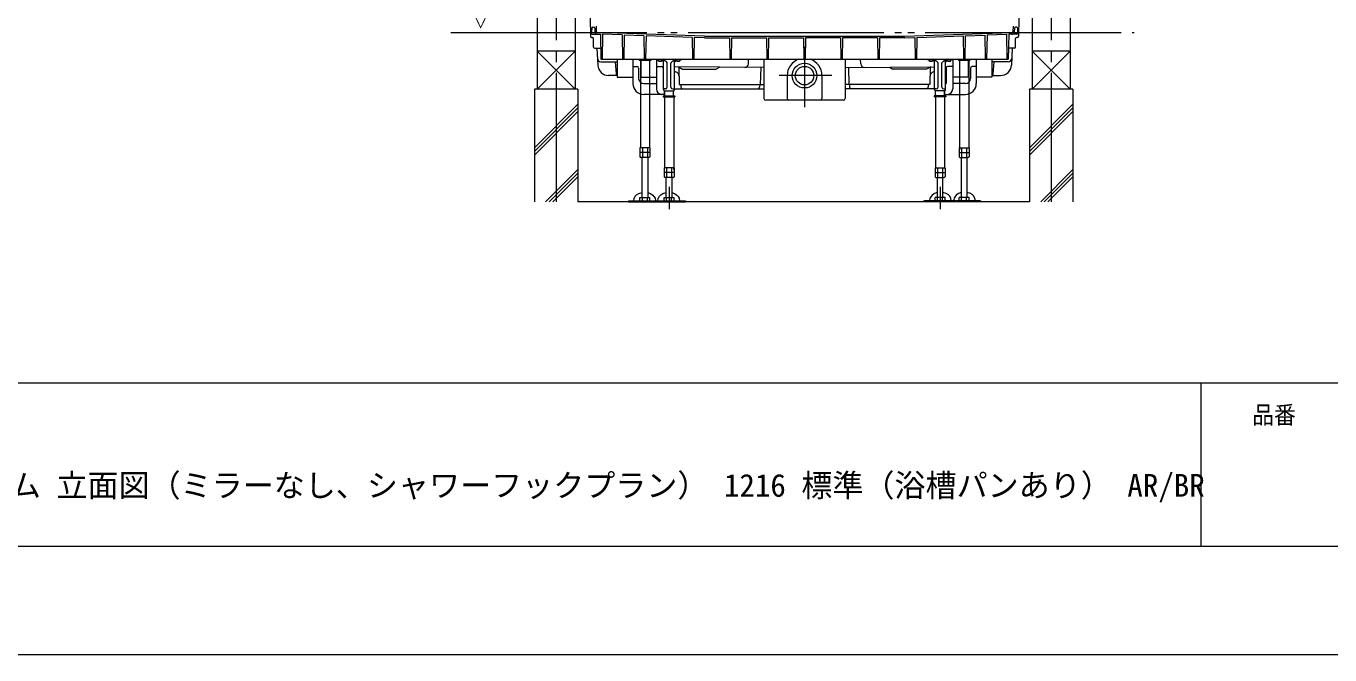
# Model space of a CAD drawing. Units: millimetres on the paper. Extents: x -305 to 305, y -152 to 152.
# Drawn here: x -179 to -59.1, y -148.5 to -90.8 of the extents above; entities that cross this region are included whole.
import ezdxf
from ezdxf.enums import TextEntityAlignment as Align

# ---------------------------------------------------------------- set-up
doc = ezdxf.new("R2010")
doc.units = ezdxf.units.MM
doc.linetypes.add('LONG_CHAIN', pattern=[21, 18, -1, 1, -1])
doc.linetypes.add('LONG_DOUBLE_CHAIN', pattern=[21.8, 18, -1, 0.6, -0.6, 0.6, -1])
for name, color, linetype, lineweight in [('0-0_0', 7, 'Continuous', 9), ('0-1_VIEW0001', 7, 'Continuous', 9), ('0-3_1図面枠', 7, 'Continuous', 9), ('0-4_図面枠', 3, 'Continuous', 9), ('0-5_DEFPOINTS', 7, 'Continuous', 9)]:
    doc.layers.add(name, color=color, linetype=linetype, lineweight=lineweight)
doc.styles.add('ＭＳ ゴシック', font='')
doc.styles.get('ＭＳ ゴシック').set_extended_font_data('MS Gothic')

msp = doc.modelspace()

# ---------------------------------------------------------------- linework, layer by layer
at = {"layer": '0-0_0'}
msp.add_line((-71.017, -123.498), (-71.017, -138.498), dxfattribs=at)
at = {"layer": '0-1_VIEW0001'}
for p, q in [((-132.008, -11.053), (-132.008, -96.553)), ((-128.508, -11.053), (-128.508, -96.553)), ((-86.508, -11.053), (-86.508, -96.553)), ((-83.008, -11.053), (-83.008, -96.553)), ((-127.125, -90.02), (-127.095, -91.689)), ((-126.986, -90.918), (-126.995, -91.287)), ((-126.919, -90.854), (-126.813, -90.854)), ((-126.713, -90.949), (-126.699, -91.28)), ((-126.588, -90.751), (-126.566, -91.264)), ((-88.261, -90.751), (-88.283, -91.264)), ((-88.136, -90.949), (-88.15, -91.28)), ((-87.93, -90.854), (-88.036, -90.854)), ((-87.863, -90.918), (-87.854, -91.287)), ((-87.725, -90.02), (-87.754, -91.689)), ((-127.102, -91.287), (-126.995, -91.287)), ((-127.058, -91.287), (-127.037, -91.404)), ((-126.995, -91.787), (-126.925, -91.787)), ((-126.939, -91.487), (-126.552, -91.487)), ((-126.811, -92.689), (-126.825, -91.885)), ((-126.433, -91.36), (-126.468, -91.359)), ((-126.466, -91.504), (-126.191, -91.504)), ((-126.433, -91.36), (-126.433, -91.325)), ((-116.624, -91.677), (-126.433, -91.325)), ((-126.191, -91.504), (-126.151, -93.787)), ((-125.985, -91.501), (-126.025, -93.787)), ((-124.193, -91.566), (-125.985, -91.501)), ((-124.193, -91.566), (-124.155, -93.787)), ((-123.989, -91.573), (-124.028, -93.787)), ((-122.192, -91.638), (-123.989, -91.573)), ((-122.192, -91.638), (-122.155, -93.787)), ((-121.99, -91.645), (-122.028, -93.787)), ((-117.756, -91.797), (-121.99, -91.645)), ((-117.756, -91.797), (-117.721, -93.787)), ((-117.56, -91.804), (-117.595, -93.787)), ((-116.627, -91.837), (-117.56, -91.804)), ((-116.627, -91.837), (-114.322, -91.837)), ((-116.624, -91.677), (-98.225, -91.677)), ((-114.322, -91.837), (-114.288, -93.787)), ((-114.127, -91.837), (-114.161, -93.787)), ((-114.127, -91.837), (-110.922, -91.837)), ((-110.922, -91.837), (-110.888, -93.787)), ((-110.727, -91.837), (-110.761, -93.787)), ((-110.727, -91.837), (-107.522, -91.837)), ((-107.522, -91.837), (-107.488, -93.787)), ((-107.327, -91.837), (-107.361, -93.787)), ((-104.122, -91.837), (-107.327, -91.837)), ((-104.122, -91.837), (-104.088, -93.787)), ((-103.927, -91.837), (-103.961, -93.787)), ((-100.722, -91.837), (-103.927, -91.837)), ((-100.722, -91.837), (-100.688, -93.787)), ((-100.527, -91.837), (-100.561, -93.787)), ((-98.222, -91.837), (-100.527, -91.837)), ((-98.225, -91.677), (-88.417, -91.325)), ((-98.222, -91.837), (-97.289, -91.804)), ((-97.289, -91.804), (-97.255, -93.787)), ((-97.093, -91.797), (-97.128, -93.787)), ((-97.093, -91.797), (-92.859, -91.645)), ((-92.859, -91.645), (-92.821, -93.787)), ((-92.657, -91.638), (-92.695, -93.787)), ((-92.657, -91.638), (-90.86, -91.573)), ((-90.86, -91.573), (-90.821, -93.787)), ((-90.656, -91.566), (-90.695, -93.787)), ((-90.656, -91.566), (-88.864, -91.501)), ((-88.864, -91.501), (-88.824, -93.787)), ((-88.658, -91.504), (-88.698, -93.787)), ((-88.383, -91.504), (-88.658, -91.504)), ((-88.416, -91.36), (-88.416, -91.333)), ((-88.416, -91.36), (-88.381, -91.359)), ((-87.91, -91.487), (-88.297, -91.487)), ((-88.038, -92.689), (-88.024, -91.885)), ((-87.854, -91.787), (-87.924, -91.787)), ((-87.747, -91.287), (-87.854, -91.287)), ((-87.791, -91.287), (-87.812, -91.404)), ((-132.008, -93.053), (-128.508, -96.553)), ((-128.508, -93.053), (-132.008, -96.553)), ((-128.508, -93.053), (-132.007, -93.053)), ((-126.711, -92.787), (-126.169, -92.787)), ((-126.514, -92.787), (-126.433, -94.339)), ((-88.138, -92.787), (-88.68, -92.787)), ((-88.335, -92.787), (-88.417, -94.339)), ((-83.008, -93.053), (-86.508, -96.553)), ((-86.508, -93.053), (-83.008, -96.553)), ((-83.008, -93.053), (-86.507, -93.053)), ((-126.151, -93.787), (-88.698, -93.787)), ((-126.133, -94.02), (-124.631, -94.02)), ((-124.631, -93.787), (-124.631, -95.453)), ((-123.208, -93.787), (-123.208, -95.453)), ((-123.208, -94.453), (-122.841, -94.453)), ((-122.675, -94.62), (-122.675, -95.553)), ((-121.041, -93.787), (-121.041, -94.453)), ((-121.041, -94.453), (-121.041, -96.52)), ((-121.041, -94.453), (-120.591, -94.453)), ((-121.015, -93.853), (-121.015, -93.787)), ((-120.431, -93.853), (-121.015, -93.853)), ((-120.878, -93.911), (-120.883, -93.853)), ((-120.396, -94.036), (-120.539, -93.892)), ((-120.538, -93.911), (-120.533, -93.853)), ((-120.425, -94.62), (-120.425, -96.02)), ((-120.381, -96.57), (-120.381, -93.903)), ((-120.256, -93.953), (-120.381, -93.953)), ((-120.315, -93.953), (-120.315, -93.903)), ((-120.185, -93.983), (-120.077, -94.091)), ((-120.048, -96.353), (-120.048, -94.162)), ((-119.701, -96.353), (-119.701, -94.162)), ((-119.672, -94.091), (-119.564, -93.983)), ((-119.493, -93.953), (-119.368, -93.953)), ((-119.435, -93.953), (-119.435, -93.903)), ((-119.368, -96.57), (-119.368, -93.903)), ((-111.158, -94.557), (-119.368, -94.488)), ((-119.353, -94.036), (-119.21, -93.892)), ((-118.735, -93.853), (-119.318, -93.853)), ((-119.211, -93.911), (-119.216, -93.853)), ((-119.015, -94.491), (-118.636, -94.71)), ((-118.977, -94.513), (-118.935, -96.12)), ((-118.871, -93.911), (-118.866, -93.853)), ((-118.735, -93.853), (-118.735, -93.787)), ((-115.222, -94.523), (-115.547, -94.71)), ((-112.589, -94.217), (-112.579, -93.787)), ((-111.457, -94.554), (-111.498, -96.12)), ((-111.158, -93.787), (-111.158, -97.394)), ((-103.691, -93.787), (-103.691, -97.394)), ((-103.691, -94.557), (-95.481, -94.488)), ((-103.392, -94.554), (-103.351, -96.12)), ((-102.26, -94.217), (-102.27, -93.787)), ((-99.627, -94.523), (-99.303, -94.71)), ((-95.834, -94.491), (-96.213, -94.71)), ((-96.115, -93.853), (-96.115, -93.787)), ((-95.531, -93.853), (-96.115, -93.853)), ((-95.978, -93.911), (-95.983, -93.853)), ((-95.496, -94.036), (-95.639, -93.892)), ((-95.638, -93.911), (-95.633, -93.853)), ((-95.481, -96.57), (-95.481, -93.903)), ((-95.356, -93.953), (-95.481, -93.953)), ((-95.415, -93.953), (-95.415, -93.903)), ((-95.285, -93.983), (-95.177, -94.091)), ((-95.148, -96.353), (-95.148, -94.162)), ((-94.801, -96.353), (-94.801, -94.162)), ((-94.772, -94.091), (-94.664, -93.983)), ((-94.593, -93.953), (-94.468, -93.953)), ((-94.535, -93.953), (-94.535, -93.903)), ((-94.468, -96.57), (-94.468, -93.903)), ((-94.453, -94.036), (-94.31, -93.892)), ((-94.425, -94.62), (-94.425, -96.02)), ((-93.835, -93.853), (-94.418, -93.853)), ((-94.311, -93.911), (-94.316, -93.853)), ((-93.808, -94.453), (-94.258, -94.453)), ((-93.971, -93.911), (-93.966, -93.853)), ((-93.835, -93.853), (-93.835, -93.787)), ((-93.808, -93.787), (-93.808, -94.453)), ((-93.808, -94.453), (-93.808, -96.52)), ((-92.175, -94.62), (-92.175, -95.553)), ((-91.641, -94.453), (-92.008, -94.453)), ((-91.641, -93.787), (-91.641, -95.453)), ((-90.218, -93.787), (-90.218, -95.453)), ((-88.716, -94.02), (-90.218, -94.02)), ((-90.033, -94.02), (-90.122, -95.129)), ((-124.631, -95.287), (-125.434, -95.287)), ((-124.631, -95.453), (-123.208, -95.453)), ((-123.208, -95.453), (-123.208, -96.02)), ((-118.636, -94.71), (-115.547, -94.71)), ((-109.025, -95.301), (-109.025, -97.394)), ((-105.825, -95.301), (-105.825, -97.394)), ((-96.213, -94.71), (-99.303, -94.71)), ((-91.641, -95.453), (-91.641, -96.02)), ((-90.218, -95.453), (-91.641, -95.453)), ((-90.218, -95.287), (-89.415, -95.287)), ((-128.258, -96.553), (-132.258, -96.553)), ((-132.258, -96.553), (-132.258, -106.887)), ((-128.258, -96.553), (-128.258, -106.887)), ((-122.208, -96.02), (-121.041, -96.02)), ((-120.541, -97.02), (-122.208, -97.02)), ((-120.308, -97.02), (-120.541, -97.02)), ((-120.381, -96.02), (-120.425, -96.02)), ((-120.215, -96.52), (-120.381, -96.52)), ((-120.308, -97.02), (-120.308, -96.678)), ((-120.275, -97.14), (-120.275, -96.687)), ((-120.265, -96.687), (-119.485, -96.687)), ((-119.535, -96.52), (-111.158, -96.52)), ((-119.475, -97.14), (-119.475, -96.687)), ((-118.935, -96.12), (-111.158, -96.12)), ((-118.8, -96.12), (-118.794, -96.356)), ((-111.549, -96.12), (-111.555, -96.356)), ((-95.315, -96.52), (-103.691, -96.52)), ((-103.3, -96.12), (-103.294, -96.356)), ((-96.049, -96.12), (-96.055, -96.356)), ((-95.375, -97.14), (-95.375, -96.687)), ((-94.585, -96.687), (-95.365, -96.687)), ((-94.635, -96.52), (-94.468, -96.52)), ((-94.575, -97.14), (-94.575, -96.687)), ((-94.541, -97.02), (-94.541, -96.678)), ((-94.541, -97.02), (-92.641, -97.02)), ((-94.468, -96.02), (-94.425, -96.02)), ((-92.641, -96.02), (-93.808, -96.02)), ((-82.758, -96.553), (-86.758, -96.553)), ((-86.758, -96.553), (-86.758, -106.887)), ((-82.758, -96.553), (-82.758, -106.887)), ((-132.258, -101.923), (-128.258, -97.923)), ((-132.258, -102.256), (-128.258, -98.256)), ((-120.408, -97.14), (-120.408, -97.24)), ((-120.408, -97.14), (-119.341, -97.14)), ((-120.408, -97.24), (-119.341, -97.24)), ((-120.298, -97.24), (-120.298, -103.773)), ((-119.451, -97.24), (-119.451, -103.773)), ((-119.341, -97.14), (-119.341, -97.24)), ((-103.858, -97.561), (-110.991, -97.561)), ((-94.441, -97.14), (-95.508, -97.14)), ((-95.508, -97.14), (-95.508, -97.24)), ((-94.441, -97.24), (-95.508, -97.24)), ((-95.398, -97.24), (-95.398, -103.773)), ((-94.551, -97.24), (-94.551, -103.773)), ((-94.441, -97.14), (-94.441, -97.24)), ((-86.758, -101.923), (-82.758, -97.923)), ((-86.758, -102.256), (-82.758, -98.256)), ((-132.258, -102.59), (-128.258, -98.59)), ((-86.758, -102.59), (-82.758, -98.59)), ((-131.222, -106.887), (-128.258, -103.922)), ((-119.413, -103.773), (-120.336, -103.773)), ((-120.336, -103.773), (-120.336, -104.595)), ((-119.413, -104.207), (-120.336, -104.207)), ((-120.105, -103.773), (-120.105, -104.64)), ((-119.644, -103.773), (-119.644, -104.64)), ((-119.491, -103.873), (-119.481, -103.873)), ((-119.413, -103.773), (-119.413, -104.595)), ((-95.436, -103.773), (-95.436, -104.595)), ((-95.436, -103.773), (-94.513, -103.773)), ((-95.436, -104.207), (-94.513, -104.207)), ((-95.358, -103.873), (-95.348, -103.873)), ((-95.205, -103.773), (-95.205, -104.64)), ((-94.744, -103.773), (-94.744, -104.64)), ((-94.513, -103.773), (-94.513, -104.595)), ((-85.722, -106.887), (-82.758, -103.922)), ((-130.889, -106.887), (-128.258, -104.256)), ((-130.556, -106.887), (-128.258, -104.589)), ((-120.336, -104.595), (-120.258, -104.64)), ((-119.491, -104.64), (-120.258, -104.64)), ((-120.141, -106.477), (-120.141, -104.64)), ((-119.608, -104.64), (-119.608, -106.477)), ((-119.491, -104.64), (-119.413, -104.595)), ((-95.358, -104.64), (-95.436, -104.595)), ((-95.358, -104.64), (-94.591, -104.64)), ((-95.241, -104.64), (-95.241, -106.477)), ((-94.708, -106.477), (-94.708, -104.64)), ((-94.513, -104.595), (-94.591, -104.64)), ((-85.389, -106.887), (-82.758, -104.256)), ((-85.056, -106.887), (-82.758, -104.589)), ((-120.336, -106.477), (-119.413, -106.477)), ((-120.336, -106.81), (-120.336, -106.477)), ((-120.105, -106.81), (-120.105, -106.477)), ((-119.644, -106.81), (-119.644, -106.477)), ((-119.413, -106.81), (-119.413, -106.477)), ((-94.513, -106.477), (-95.436, -106.477)), ((-95.436, -106.81), (-95.436, -106.477)), ((-95.205, -106.81), (-95.205, -106.477)), ((-94.744, -106.81), (-94.744, -106.477)), ((-94.513, -106.81), (-94.513, -106.477)), ((-86.758, -106.887), (-128.258, -106.887)), ((-121.375, -106.81), (-121.375, -106.887)), ((-121.375, -106.81), (-118.375, -106.81)), ((-121.375, -106.887), (-118.375, -106.887)), ((-118.375, -106.81), (-118.375, -106.887))]:
    msp.add_line(p, q, dxfattribs=at)
at = {"layer": '0-1_VIEW0001', "linetype": 'LONG_CHAIN'}
for p, q in [((-130.258, -11.053), (-130.258, -106.887)), ((-84.758, -11.053), (-84.758, -106.887)), ((-107.425, -92.666), (-107.425, -98.198)), ((-104.904, -95.301), (-109.751, -95.301)), ((-119.875, -105.515), (-119.875, -107.553)), ((-94.975, -105.515), (-94.975, -107.553))]:
    msp.add_line(p, q, dxfattribs=at)
at = {"layer": '0-1_VIEW0001', "linetype": 'LONG_DOUBLE_CHAIN'}
msp.add_line((-139.925, -91.353), (-77.124, -91.353), dxfattribs=at)
at = {"layer": '0-1_VIEW0001', "color": 2, "linetype": 'LONG_DOUBLE_CHAIN'}
for p, q in [((-122.625, -93.787), (-122.625, -93.907)), ((-121.558, -93.907), (-122.625, -93.907)), ((-122.515, -93.907), (-122.515, -101.94)), ((-122.475, -93.807), (-122.465, -93.807)), ((-121.708, -93.807), (-121.698, -93.807)), ((-121.668, -93.907), (-121.668, -101.94)), ((-121.558, -93.787), (-121.558, -93.907)), ((-93.291, -93.787), (-93.291, -93.907)), ((-92.225, -93.907), (-93.291, -93.907)), ((-93.181, -93.907), (-93.181, -101.94)), ((-93.141, -93.807), (-93.131, -93.807)), ((-92.375, -93.807), (-92.365, -93.807)), ((-92.335, -93.907), (-92.335, -101.94)), ((-92.225, -93.787), (-92.225, -93.907)), ((-122.553, -101.94), (-122.553, -102.761)), ((-121.629, -101.94), (-122.553, -101.94)), ((-121.629, -102.373), (-122.553, -102.373)), ((-122.553, -102.761), (-122.475, -102.807)), ((-121.691, -102.373), (-122.491, -102.373)), ((-121.708, -102.807), (-122.475, -102.807)), ((-122.358, -106.477), (-122.358, -102.807)), ((-122.322, -101.94), (-122.322, -102.807)), ((-121.86, -101.94), (-121.86, -102.807)), ((-121.825, -102.807), (-121.825, -106.477)), ((-121.708, -102.04), (-121.698, -102.04)), ((-121.708, -102.807), (-121.629, -102.761)), ((-121.629, -101.94), (-121.629, -102.761)), ((-93.22, -101.94), (-92.296, -101.94)), ((-93.22, -101.94), (-93.22, -102.761)), ((-93.22, -102.373), (-92.296, -102.373)), ((-93.141, -102.807), (-93.22, -102.761)), ((-93.158, -102.373), (-92.358, -102.373)), ((-93.141, -102.04), (-93.131, -102.04)), ((-93.141, -102.807), (-92.375, -102.807)), ((-93.025, -102.807), (-93.025, -106.477)), ((-92.989, -101.94), (-92.989, -102.807)), ((-92.527, -101.94), (-92.527, -102.807)), ((-92.491, -106.477), (-92.491, -102.807)), ((-92.296, -102.761), (-92.375, -102.807)), ((-92.296, -101.94), (-92.296, -102.761)), ((-122.553, -106.477), (-121.629, -106.477)), ((-122.553, -106.81), (-122.553, -106.477)), ((-122.322, -106.81), (-122.322, -106.477)), ((-121.86, -106.81), (-121.86, -106.477)), ((-121.629, -106.81), (-121.629, -106.477)), ((-92.296, -106.477), (-93.22, -106.477)), ((-93.22, -106.81), (-93.22, -106.477)), ((-92.989, -106.81), (-92.989, -106.477)), ((-92.527, -106.81), (-92.527, -106.477)), ((-92.296, -106.81), (-92.296, -106.477)), ((-123.591, -106.81), (-123.591, -106.887)), ((-123.591, -106.81), (-121.436, -106.81)), ((-123.591, -106.887), (-121.436, -106.887)), ((-91.258, -106.81), (-93.413, -106.81))]:
    msp.add_line(p, q, dxfattribs=at)
at = {"layer": '0-1_VIEW0001'}
for points in [[(-124.816, -94.02), (-124.727, -95.129), (-124.726, -95.143), (-124.723, -95.157), (-124.714, -95.183), (-124.709, -95.195), (-124.695, -95.216), (-124.687, -95.225), (-124.67, -95.242), (-124.661, -95.249), (-124.642, -95.261), (-124.631, -95.266)], [(-122.465, -93.787), (-122.465, -95.453), (-121.041, -95.453)], [(-95.872, -94.513), (-95.915, -96.12), (-103.691, -96.12)], [(-92.385, -93.787), (-92.385, -95.453), (-93.808, -95.453)], [(-90.122, -95.129), (-90.123, -95.143), (-90.126, -95.157), (-90.135, -95.183), (-90.14, -95.195), (-90.154, -95.216), (-90.162, -95.225), (-90.179, -95.242), (-90.188, -95.249), (-90.207, -95.261), (-90.218, -95.266)], [(-120.906, -106.81), (-120.906, -106.797), (-120.872, -106.589), (-120.762, -106.382), (-120.645, -106.258), (-120.447, -106.124), (-120.141, -106.019)], [(-119.608, -106.034), (-119.364, -106.125), (-119.155, -106.269), (-119.047, -106.389), (-118.95, -106.563), (-118.906, -106.797), (-118.907, -106.81)], [(-95.241, -106.034), (-95.485, -106.125), (-95.694, -106.269), (-95.802, -106.389), (-95.899, -106.563), (-95.943, -106.797), (-95.943, -106.81)], [(-93.943, -106.81), (-93.943, -106.797), (-93.977, -106.589), (-94.088, -106.382), (-94.204, -106.258), (-94.402, -106.124), (-94.708, -106.019)], [(-93.475, -106.81), (-96.475, -106.81), (-96.475, -106.887)], [(-93.475, -106.81), (-93.475, -106.887), (-96.475, -106.887)]]:
    msp.add_lwpolyline(points, dxfattribs=at)
at = {"layer": '0-1_VIEW0001', "color": 2, "linetype": 'LONG_DOUBLE_CHAIN'}
for points in [[(-123.123, -106.81), (-123.123, -106.797), (-123.089, -106.589), (-122.978, -106.382), (-122.862, -106.258), (-122.664, -106.124), (-122.358, -106.019)], [(-121.825, -106.034), (-121.581, -106.125), (-121.371, -106.269), (-121.263, -106.389), (-121.167, -106.563), (-121.123, -106.797), (-121.123, -106.81)], [(-93.025, -106.034), (-93.268, -106.125), (-93.478, -106.269), (-93.586, -106.389), (-93.682, -106.563), (-93.726, -106.797), (-93.726, -106.81)], [(-91.726, -106.81), (-91.726, -106.797), (-91.76, -106.589), (-91.871, -106.382), (-91.987, -106.258), (-92.185, -106.124), (-92.491, -106.019)], [(-91.258, -106.81), (-91.258, -106.887), (-93.413, -106.887)]]:
    msp.add_lwpolyline(points, dxfattribs=at)
at = {"layer": '0-1_VIEW0001'}
for radius in [1.133, 0.85]:
    msp.add_circle((-107.425, -95.301), radius, dxfattribs=at)
for centre, radius, start, end in [((-126.919, -90.92), 0.0667, 89.99999, 178.5), ((-126.813, -90.954), 0.1, 2.5, 90), ((-88.036, -90.954), 0.1, 89.99999, 177.5), ((-87.93, -90.92), 0.0667, 1.5, 90), ((-126.995, -91.687), 0.1, 181, 270), ((-126.939, -91.387), 0.1, 190, 270), ((-126.925, -91.887), 0.1, 1, 90), ((-126.466, -91.27), 0.233, 182.5, 270), ((-126.466, -91.259), 0.1, 182.5, 268.85424), ((-88.383, -91.27), 0.233, 270, 357.5), ((-88.383, -91.259), 0.1, 271.14576, 357.5), ((-87.924, -91.887), 0.1, 90, 179), ((-87.91, -91.387), 0.1, 270, 350), ((-87.854, -91.687), 0.1, 270, 359), ((-126.711, -92.687), 0.1, 181, 270), ((-88.138, -92.687), 0.1, 270, 359), ((-126.133, -93.687), 0.333, 183, 270), ((-125.434, -94.287), 1, 183, 270), ((-122.841, -94.62), 0.167, 0, 90), ((-120.815, -93.906), 0.0633, 184.99973, 254.6375), ((-120.708, -93.517), 0.467, 254.6375, 285.36259), ((-120.591, -94.62), 0.167, 0, 90), ((-120.601, -93.906), 0.0633, 285.36304, 355.00016), ((-120.431, -93.903), 0.117, 0, 90), ((-120.431, -93.903), 0.05, 0, 90), ((-120.431, -94.071), 0.05, 0, 45), ((-120.256, -94.053), 0.1, 45, 90), ((-120.148, -94.162), 0.1, 0, 45), ((-119.601, -94.162), 0.1, 135, 180), ((-119.493, -94.053), 0.1, 90, 135), ((-119.318, -93.903), 0.117, 90, 180), ((-119.318, -93.903), 0.05, 90, 180), ((-119.318, -94.071), 0.05, 135, 180), ((-119.148, -93.906), 0.0633, 184.99973, 254.6375), ((-119.041, -93.517), 0.467, 254.6375, 285.36259), ((-118.934, -93.906), 0.0633, 285.36304, 355.00016), ((-112.922, -94.208), 0.333, 269.52255, 358.61378), ((-107.425, -95.301), 1.6, 108.84615, 180), ((-107.425, -95.301), 1.6, 0, 71.15385), ((-101.927, -94.208), 0.333, 181.38622, 270.47745), ((-95.915, -93.906), 0.0633, 184.99973, 254.6375), ((-95.808, -93.517), 0.467, 254.6375, 285.36259), ((-95.701, -93.906), 0.0633, 285.36304, 355.00016), ((-95.531, -93.903), 0.117, 0, 90), ((-95.531, -93.903), 0.05, 0, 90), ((-95.531, -94.071), 0.05, 0, 45), ((-95.356, -94.053), 0.1, 45, 90), ((-95.248, -94.162), 0.1, 0, 45), ((-94.701, -94.162), 0.1, 135, 180), ((-94.593, -94.053), 0.1, 90, 135), ((-94.418, -93.903), 0.117, 90, 180), ((-94.418, -93.903), 0.05, 90, 180), ((-94.418, -94.071), 0.05, 135, 180), ((-94.258, -94.62), 0.167, 90, 180), ((-94.248, -93.906), 0.0633, 184.99973, 254.6375), ((-94.141, -93.517), 0.467, 254.6375, 285.36259), ((-94.034, -93.906), 0.0633, 285.36304, 355.00016), ((-92.008, -94.62), 0.167, 90, 180), ((-89.415, -94.287), 1, 270, 357), ((-88.716, -93.687), 0.333, 270, 357), ((-122.208, -95.553), 0.467, 180, 270), ((-119.355, -95.353), 0.4, 1.5, 91.87969), ((-95.494, -95.353), 0.4, 88.12031, 178.5), ((-92.641, -95.553), 0.467, 270, 0), ((-122.208, -96.02), 1, 180, 270), ((-120.541, -96.52), 0.5, 180, 270), ((-120.265, -96.57), 0.117, 180, 270), ((-120.215, -96.353), 0.167, 270, 0), ((-119.535, -96.353), 0.167, 180, 270), ((-119.485, -96.57), 0.117, 270, 0), ((-118.694, -96.353), 0.1, 181.5, 270), ((-111.655, -96.353), 0.1, 270, 358.5), ((-103.194, -96.353), 0.1, 181.5, 270), ((-96.155, -96.353), 0.1, 270, 358.5), ((-95.365, -96.57), 0.117, 180, 270), ((-95.315, -96.353), 0.167, 270, 0), ((-94.635, -96.353), 0.167, 180, 270), ((-94.585, -96.57), 0.117, 270, 0), ((-94.308, -96.52), 0.5, 270, 0), ((-92.641, -96.02), 1, 270, 0), ((-110.991, -97.394), 0.167, 180, 270), ((-108.858, -97.394), 0.167, 180, 270), ((-105.991, -97.394), 0.167, 270, 0), ((-103.858, -97.394), 0.167, 270, 0)]:
    msp.add_arc(centre, radius, start, end, dxfattribs=at)
at = {"layer": '0-4_図面枠'}
msp.add_line((-291.017, -123.498), (108.983, -123.498), dxfattribs=at)
msp.add_lwpolyline([(-291.017, -138.498), (108.983, -138.498), (108.983, 138.502), (-291.017, 138.502)], close=True, dxfattribs=at)
at = {"layer": '0-5_DEFPOINTS'}
msp.add_line((118.983, -148.498), (-301.017, -148.498), dxfattribs=at)

# ---------------------------------------------------------------- texts
at = {"layer": '0-1_VIEW0001', "style": 'ＭＳ ゴシック', "width": 0.85}
msp.add_text('▽', height=1.921, dxfattribs=at).set_placement((-138.304, -91.39), align=Align.BOTTOM_LEFT)
at = {"layer": '0-3_1図面枠', "style": 'ＭＳ ゴシック', "width": 0.9}
msp.add_text('品番', height=1.628, dxfattribs=at).set_placement((-66.276, -127.759), align=Align.BOTTOM_LEFT)
at = {"layer": '0-3_1図面枠', "style": 'ＭＳ ゴシック'}
msp.add_text('ノウム 立面図（ミラーなし、シャワーフックプラン） 1216 標準（浴槽パンあり） AR/BR', height=2.092, dxfattribs=at).set_placement((-186.165, -134.602), align=Align.BOTTOM_LEFT)

doc.saveas('drawing.dxf')
